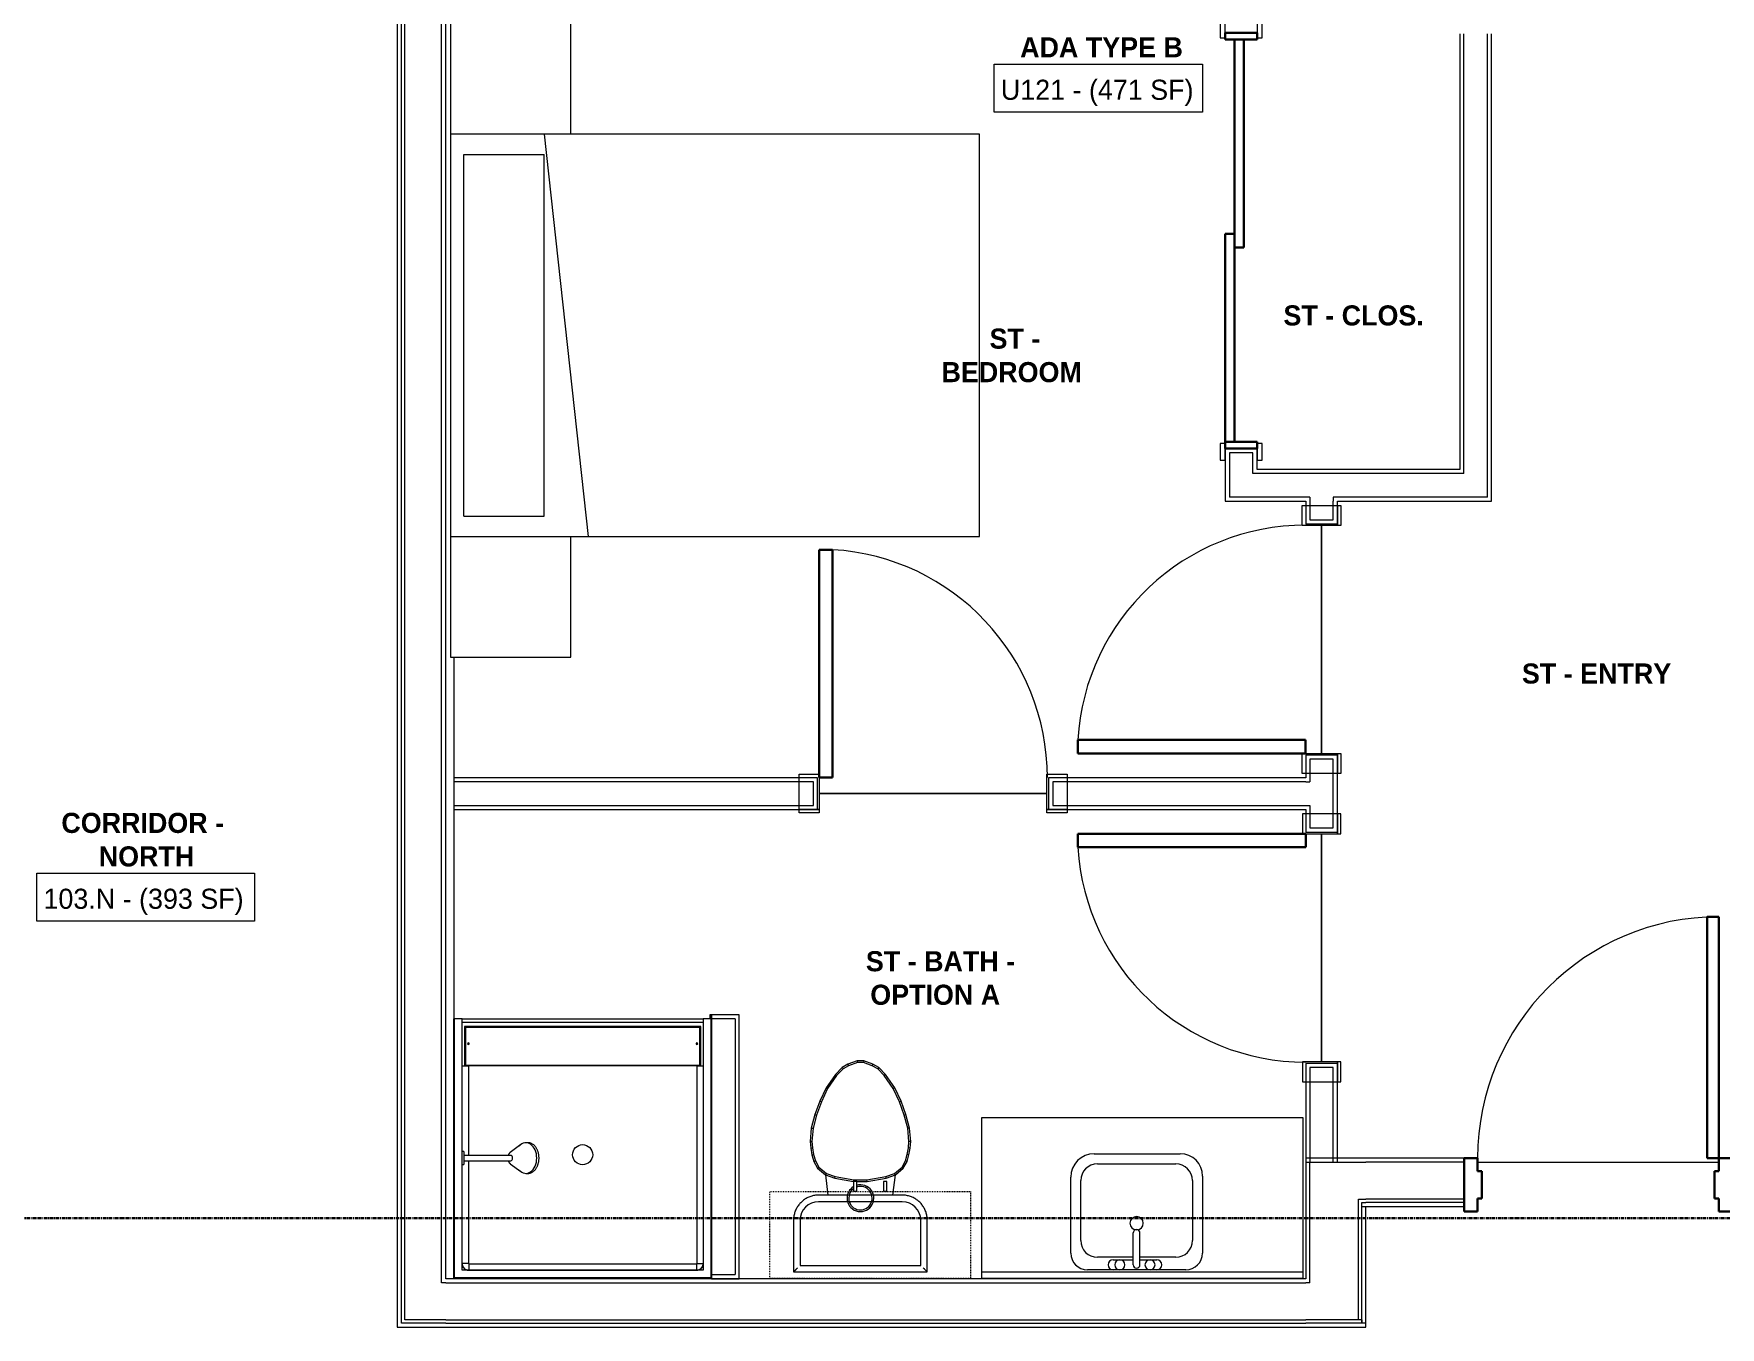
# Model space of a CAD drawing. Header units: inches. Extents: x -4093 to -1777, y 9773 to 12264.
# Drawn here: x -3464.6 to -3212.8, y 10450.9 to 10643.9 of the extents above; entities that cross this region are included whole.
import ezdxf

# ---------------------------------------------------------------- set-up
doc = ezdxf.new("R2010")
doc.units = ezdxf.units.IN
doc.header["$MEASUREMENT"] = 0
doc.linetypes.add('Dash', pattern=[0.25, 0.125, -0.125])
doc.linetypes.add('Grid Line 1_2_', pattern=[0.875, 0.5, -0.125, 0.125, -0.125])
for name, color, linetype, lineweight in [('0-1', 7, 'Continuous', 5), ('0-2', 7, 'Continuous', 9), ('A-AREA-IDEN', 2, 'Continuous', 9), ('A-DOOR-1', 7, 'Continuous', 9), ('A-DOOR-2', 10, 'Continuous', 30), ('A-DOOR-FRAM-1', 10, 'Continuous', 30), ('A-FLOR-1', 7, 'Continuous', 9), ('A-WALL-1', 7, 'Continuous', 9), ('A-WALL-2', 250, 'Continuous', 18), ('I-FURN-1', 7, 'Continuous', 9), ('I-WALL-1', 7, 'Continuous', 9), ('P-SANR-FIXT-1', 7, 'Continuous', 9), ('Q-CASE-1', 7, 'Continuous', 9), ('Q-CASE-2', 7, 'Dash', 9), ('S-GRID-1', 1, 'Grid Line 1_2_', 30)]:
    doc.layers.add(name, color=color, linetype=linetype, lineweight=lineweight)
doc.styles.add('Century Gothic', font='ufonts.com_century-gothic.ttf', dxfattribs={"height": 3})
doc.styles.add('Century Gothic_B', font='GOTHICB.TTF', dxfattribs={"height": 3})

# ---------------------------------------------------------------- blocks, each defined once
blk = doc.blocks.new('SLIDING - FLUSH - SLIDING - FLUSH - 5-0 x 6-8-3934327-BACKGROUND - 1ST FLOOR')
at = {"layer": 'A-DOOR-1'}
for p, q in [((-30.25, 3), (-32.75, 3)), ((-32.75, 3), (-32.75, 2.25)), ((-30.25, 2.25), (-30.25, 3)), ((30.25, 3), (30.25, 2.25)), ((32.75, 3), (30.25, 3)), ((32.75, 2.25), (32.75, 3)), ((-32.75, 2.25), (-30.25, 2.25)), ((30.25, 2.25), (32.75, 2.25)), ((-30.25, -2.5), (-32.75, -2.5)), ((-32.75, -2.5), (-32.75, -3.25)), ((-30.25, -3.25), (-30.25, -2.5)), ((32.75, -2.5), (30.25, -2.5)), ((30.25, -2.5), (30.25, -3.25)), ((32.75, -3.25), (32.75, -2.5)), ((-32.75, -3.25), (-30.25, -3.25)), ((30.25, -3.25), (32.75, -3.25))]:
    blk.add_line(p, q, dxfattribs=at)
at = {"layer": 'A-DOOR-2'}
for p, q in [((1, 2.25), (-30, 2.25)), ((-30, 2.25), (-30, 0.87)), ((-30, 0.87), (1, 0.87)), ((30, 0.87), (-1, 0.87)), ((-1, 0.87), (-1, -0.5)), ((1, 0.87), (1, 2.25)), ((30, -0.5), (30, 0.87)), ((-1, -0.5), (30, -0.5))]:
    blk.add_line(p, q, dxfattribs=at)
at = {"layer": 'A-DOOR-FRAM-1'}
for p, q in [((-30, 2.25), (-31, 2.25)), ((-31, 2.25), (-31, -2.5)), ((-30, -2.5), (-30, 2.25)), ((31, 2.25), (30, 2.25)), ((30, 2.25), (30, -2.5)), ((31, -2.5), (31, 2.25)), ((-31, -2.5), (-30, -2.5)), ((30, -2.5), (31, -2.5))]:
    blk.add_line(p, q, dxfattribs=at)
blk = doc.blocks.new('SWING - SINGLE - FLUSH - SWING - FLUSH - 2-10 x 6-8 - PRIVACY-V6-BACKGROUND - 1ST FLOOR')
at = {"layer": 'A-DOOR-1'}
for p, q in [((-20, 2.37), (-20, 2.87)), ((-20, 2.87), (-17, 2.87)), ((-17, 2.87), (-17, 2.37)), ((17, 2.37), (17, 2.87)), ((17, 2.87), (20, 2.87)), ((20, 2.87), (20, 2.37)), ((-20, 2.37), (-17, 2.37)), ((-20, -2.88), (-20, 2.37)), ((-17, 2.37), (-20, 2.37)), ((-17, 2.37), (-17, -2.88)), ((17, 2.37), (20, 2.37)), ((17, -2.88), (17, 2.37)), ((20, 2.37), (17, 2.37)), ((20, 2.37), (20, -2.88)), ((-17, -2.88), (-20, -2.88)), ((20, -2.88), (17, -2.88))]:
    blk.add_line(p, q, dxfattribs=at)
blk.add_arc((17, -2.38), 34.07, 180, 266.6343, dxfattribs=at)
at = {"layer": 'A-DOOR-2'}
for p, q in [((15, -2.38), (15, -36.38)), ((17, -2.38), (15, -2.38)), ((17, -2.38), (17, -36.38)), ((17, -36.38), (15, -36.38))]:
    blk.add_line(p, q, dxfattribs=at)
blk = doc.blocks.new('SWING - SINGLE - FLUSH - SWING - FLUSH - 2-10 x 6-8 - PRIVACY-4346070-BACKGROUND - 1ST FLOOR')
at = {"layer": 'A-DOOR-1'}
for p, q in [((-20, 2.37), (-20, 2.87)), ((-20, 2.87), (-17, 2.87)), ((-17, 2.87), (-17, 2.37)), ((17, 2.37), (17, 2.87)), ((17, 2.87), (20, 2.87)), ((20, 2.87), (20, 2.37)), ((-20, 2.37), (-17, 2.37)), ((-20, -2.88), (-20, 2.37)), ((-17, 2.37), (-20, 2.37)), ((-17, 2.37), (-17, -2.88)), ((17, 2.37), (20, 2.37)), ((17, -2.88), (17, 2.37)), ((20, 2.37), (17, 2.37)), ((20, 2.37), (20, -2.88)), ((-17, -2.88), (-20, -2.88)), ((20, -2.88), (17, -2.88))]:
    blk.add_line(p, q, dxfattribs=at)
blk.add_arc((17, -2.38), 34.07, 180, 266.6343, dxfattribs=at)
at = {"layer": 'A-DOOR-2'}
for p, q in [((15, -2.38), (15, -36.38)), ((17, -2.38), (15, -2.38)), ((17, -2.38), (17, -36.38)), ((17, -36.38), (15, -36.38))]:
    blk.add_line(p, q, dxfattribs=at)
blk = doc.blocks.new('Bed-Standard - Queen 60_ x 79_-V14-BACKGROUND - 1ST FLOOR')
at = {"layer": 'I-FURN-1'}
for p, q in [((40.69, 37.7), (-19.31, 37.7)), ((-19.31, 37.7), (-19.31, -41.3)), ((-16.31, 35.7), (-16.31, 23.7)), ((-16.31, 35.7), (37.69, 35.7)), ((37.69, 35.7), (37.69, 23.7)), ((40.69, -41.3), (40.69, 37.7)), ((40.69, 23.7), (-19.31, 17.13)), ((-16.31, 23.7), (37.69, 23.7)), ((-19.31, -41.3), (40.69, -41.3))]:
    blk.add_line(p, q, dxfattribs=at)
blk = doc.blocks.new('M_Sink Vanity-Square - 500 x 440mm-1372835-BACKGROUND - 1ST FLOOR')
at = {"layer": 'P-SANR-FIXT-1'}
for p, q in [((-5.72, 10.23), (7.14, 10.23)), ((-5.22, 8.73), (6.46, 8.73)), ((-9.22, -4.59), (-9.22, 6.73)), ((-7.72, -2.72), (-7.72, 6.23)), ((8.96, 6.23), (8.96, -2.72)), ((10.46, 6.91), (10.46, -4.59)), ((0.12, -6.33), (0.12, -1.59)), ((1.12, -6.33), (1.12, -1.59)), ((7.96, -7.09), (-6.72, -7.09)), ((0.12, -5.22), (-5.22, -5.22)), ((-2.88, -5.59), (0.12, -5.59)), ((3.62, -7.09), (-2.88, -7.09)), ((6.46, -5.22), (1.12, -5.22)), ((1.12, -5.59), (3.62, -5.59))]:
    blk.add_line(p, q, dxfattribs=at)
for centre, radius, start, end in [((-5.72, 6.73), 3.5, 90, 180), ((7.14, 6.91), 3.32, 360, 90), ((-5.22, 6.23), 2.5, 90, 180), ((6.46, 6.23), 2.5, 360, 90), ((0.62, -0.13), 1, 360, 180), ((0.62, -0.13), 1, 180, 0), ((0.62, -1.59), 0.5, 360, 180), ((-6.72, -4.59), 2.5, 180, 270), ((-5.22, -2.72), 2.5, 180, 270), ((6.46, -2.72), 2.5, 270, 360), ((7.96, -4.59), 2.5, 270, 0), ((-2.88, -6.34), 0.75, 90, 270), ((-1.88, -6.34), 0.75, 360, 180), ((-1.88, -6.34), 0.75, 180, 0), ((0.62, -6.33), 0.5, 180, 0), ((2.62, -6.34), 0.75, 0, 180), ((2.62, -6.34), 0.75, 180, 0), ((3.62, -6.34), 0.75, 270, 90)]:
    blk.add_arc(centre, radius, start, end, dxfattribs=at)
blk = doc.blocks.new('Toilet-Domestic-3D - Toilet-Domestic-3D-1352612-BACKGROUND - 1ST FLOOR')
at = {"layer": 'P-SANR-FIXT-1'}
for p, q in [((-9.98, 19.48), (-9.98, 11.75)), ((9.98, 19.48), (-9.98, 19.48)), ((-9.86, 19.36), (-9.98, 19.48)), ((9, 18.5), (-9, 18.5)), ((-9, 18.5), (-9, 11.75)), ((-9, 18.5), (-9, 11.75)), ((9, 18.5), (-9, 18.5)), ((9, 11.75), (9, 18.5)), ((9, 11.75), (9, 18.5)), ((9.98, 19.48), (9.86, 19.36)), ((9.98, 11.75), (9.98, 19.48)), ((-6.25, 9), (6.25, 9)), ((-6.25, 9), (6.25, 9)), ((-6.25, 8.02), (6.25, 8.02)), ((-4.86, 8.02), (-5.21, 5)), ((5.21, 5), (4.86, 8.02)), ((-3.84, 5.5), (-5.21, 5)), ((-3.77, 5.26), (-5.08, 4.78)), ((-1, 6), (-3.84, 5.5)), ((-3.84, 5.5), (-3.77, 5.26)), ((-0.98, 5.75), (-3.77, 5.26)), ((-1, 6), (-0.98, 5.75)), ((0.56, 6), (-1, 6)), ((0.98, 5.75), (-0.98, 5.75)), ((1, 5.98), (0.98, 5.75)), ((3.77, 5.26), (0.98, 5.75)), ((3.84, 5.5), (1.05, 5.99)), ((3.84, 5.5), (3.77, 5.26)), ((5.08, 4.78), (3.77, 5.26)), ((5.21, 5), (3.84, 5.5)), ((-6.97, 3), (-7.24, 2)), ((-6.73, 2.9), (-6.99, 1.95)), ((-6.4, 4), (-6.97, 3)), ((-6.97, 3), (-6.73, 2.9)), ((-6.21, 3.84), (-6.73, 2.9)), ((-5.21, 5), (-6.4, 4)), ((-6.21, 3.84), (-6.4, 4)), ((-5.08, 4.78), (-6.21, 3.84)), ((-5.21, 5), (-5.08, 4.78)), ((5.21, 5), (5.08, 4.78)), ((6.21, 3.84), (5.08, 4.78)), ((6.4, 4), (5.21, 5)), ((6.4, 4), (6.21, 3.84)), ((6.73, 2.9), (6.21, 3.84)), ((6.97, 3), (6.4, 4)), ((6.97, 3), (6.73, 2.9)), ((6.99, 1.95), (6.73, 2.9)), ((7.24, 2), (6.97, 3)), ((-7.41, 1), (-7.5, 0)), ((-7.24, 2), (-7.41, 1)), ((-7.41, 1), (-7.16, 0.96)), ((-7.16, 0.96), (-7.25, 0)), ((-7.24, 2), (-6.99, 1.95)), ((-6.99, 1.95), (-7.16, 0.96)), ((7.24, 2), (6.99, 1.95)), ((7.16, 0.96), (6.99, 1.95)), ((7.41, 1), (7.16, 0.96)), ((7.25, 0), (7.16, 0.96)), ((7.41, 1), (7.24, 2)), ((7.5, 0), (7.25, 0)), ((7.5, 0), (7.41, 1)), ((-7.5, 0), (-7.25, 0)), ((-7.5, 0), (-7.33, -1.99)), ((-7.33, -1.99), (-7.08, -1.95)), ((-7.33, -1.99), (-6.79, -4)), ((-7.25, 0), (-7.08, -1.95)), ((-7.08, -1.95), (-6.55, -3.92)), ((6.55, -3.92), (7.08, -1.95)), ((6.79, -4), (7.33, -1.99)), ((7.08, -1.95), (7.25, 0)), ((7.33, -1.99), (7.08, -1.95)), ((7.33, -1.99), (7.5, 0)), ((-6.79, -4), (-6.55, -3.92)), ((-6.79, -4), (-6.06, -6)), ((-6.55, -3.92), (-5.83, -5.9)), ((5.83, -5.9), (6.55, -3.92)), ((6.06, -6), (6.79, -4)), ((6.79, -4), (6.55, -3.92)), ((-6.06, -6), (-5.83, -5.9)), ((-6.06, -6), (-5.13, -8)), ((-5.83, -5.9), (-4.91, -7.88)), ((4.91, -7.88), (5.83, -5.9)), ((5.13, -8), (6.06, -6)), ((6.06, -6), (5.83, -5.9)), ((-5.13, -8), (-4.91, -7.88)), ((-5.13, -8), (-3.74, -10)), ((-4.91, -7.88), (-3.55, -9.84)), ((-3.74, -10), (-3.55, -9.84)), ((-3.74, -10), (-2.74, -11)), ((-3.55, -9.84), (-2.59, -10.8)), ((2.59, -10.8), (3.55, -9.84)), ((2.74, -11), (3.74, -10)), ((3.55, -9.84), (4.91, -7.88)), ((3.74, -10), (3.55, -9.84)), ((3.74, -10), (5.13, -8)), ((5.13, -8), (4.91, -7.88)), ((-2.74, -11), (-2.59, -10.8)), ((-2.74, -11), (-1.87, -11.5)), ((-2.59, -10.8), (-1.77, -11.27)), ((-1.87, -11.5), (-1.77, -11.27)), ((-1.87, -11.5), (-0.5, -12)), ((-1.77, -11.27), (-0.46, -11.75)), ((-0.5, -12), (-0.46, -11.75)), ((-0.5, -12), (0.5, -12)), ((-0.46, -11.75), (0.46, -11.75)), ((0.46, -11.75), (1.77, -11.27)), ((0.5, -12), (0.46, -11.75)), ((0.5, -12), (1.87, -11.5)), ((1.77, -11.27), (2.59, -10.8)), ((1.87, -11.5), (1.77, -11.27)), ((1.87, -11.5), (2.74, -11)), ((2.74, -11), (2.59, -10.8))]:
    blk.add_line(p, q, dxfattribs=at)
at = {"layer": 'P-SANR-FIXT-1', "flags": 128}
for points in [[(-9.98, 11.75), (-9.97, 11.6), (-9.97, 11.45), (-9.95, 11.3), (-9.93, 11.16), (-9.9, 11.01), (-9.87, 10.86), (-9.83, 10.72), (-9.79, 10.58), (-9.74, 10.44), (-9.68, 10.3), (-9.62, 10.16), (-9.56, 10.03), (-9.48, 9.9), (-9.41, 9.77), (-9.33, 9.65), (-9.24, 9.52), (-9.15, 9.41), (-9.05, 9.29), (-8.95, 9.18), (-8.85, 9.08), (-8.74, 8.97), (-8.62, 8.88), (-8.51, 8.78), (-8.39, 8.7), (-8.26, 8.61), (-8.14, 8.54), (-8.01, 8.46), (-7.87, 8.4), (-7.74, 8.33), (-7.6, 8.28), (-7.46, 8.22), (-7.32, 8.18), (-7.17, 8.14), (-7.03, 8.11), (-6.88, 8.08), (-6.74, 8.05), (-6.59, 8.04), (-6.44, 8.03), (-6.29, 8.02), (-6.25, 8.02)], [(6.25, 8.02), (6.4, 8.03), (6.55, 8.03), (6.7, 8.05), (6.84, 8.07), (6.99, 8.1), (7.14, 8.13), (7.28, 8.17), (7.42, 8.21), (7.56, 8.26), (7.7, 8.32), (7.84, 8.38), (7.97, 8.44), (8.1, 8.52), (8.23, 8.59), (8.35, 8.67), (8.48, 8.76), (8.59, 8.85), (8.71, 8.95), (8.82, 9.05), (8.92, 9.15), (9.03, 9.26), (9.12, 9.38), (9.22, 9.49), (9.3, 9.61), (9.39, 9.74), (9.46, 9.86), (9.54, 9.99), (9.6, 10.13), (9.67, 10.26), (9.72, 10.4), (9.78, 10.54), (9.82, 10.68), (9.86, 10.83), (9.89, 10.97), (9.92, 11.12), (9.95, 11.26), (9.96, 11.41), (9.97, 11.56), (9.98, 11.71), (9.98, 11.75)]]:
    blk.add_lwpolyline(points, dxfattribs=at)
at = {"layer": 'P-SANR-FIXT-1'}
for centre, radius, start, end in [((-6.25, 11.75), 2.75, 180, 270), ((-6.25, 11.75), 2.75, 180, 270), ((0, 8.48), 2, 360, 286.863), ((0, 8.48), 1.75, 360, 289.017), ((6.25, 11.75), 2.75, 270, 360), ((6.25, 11.75), 2.75, 270, 360), ((0, 8.48), 2, 302.0714, 360), ((0, 8.48), 1.75, 308.7554, 360)]:
    blk.add_arc(centre, radius, start, end, dxfattribs=at)
for points in [[(-9.98, 19.48), (-9.98, 19.48), (-9.98, 19.48), (-9.98, 19.48)], [(9.98, 19.48), (9.98, 19.48), (9.98, 19.48), (9.98, 19.48)]]:
    blk.add_open_spline(points, degree=3, dxfattribs=at)
for points, knots in [([(-9.37, 18.87), (-9.41, 18.91), (-9.47, 18.97), (-9.55, 19.05), (-9.6, 19.1), (-9.66, 19.16), (-9.71, 19.21), (-9.75, 19.25), (-9.78, 19.28), (-9.8, 19.3), (-9.82, 19.32), (-9.85, 19.35), (-9.86, 19.36), (-9.86, 19.36)], [0, 0, 0, 0, 0.166667, 0.25, 0.333333, 0.416667, 0.5, 0.583333, 0.666667, 0.708333, 0.75, 0.833333, 1, 1, 1, 1]), ([(9.86, 19.36), (9.86, 19.36), (9.85, 19.35), (9.82, 19.32), (9.8, 19.3), (9.78, 19.28), (9.75, 19.25), (9.71, 19.21), (9.66, 19.16), (9.6, 19.1), (9.55, 19.05), (9.47, 18.97), (9.41, 18.91), (9.37, 18.87)], [-1, -1, -1, -1, -0.833333, -0.75, -0.708333, -0.666667, -0.583333, -0.5, -0.416667, -0.333333, -0.25, -0.166667, 0, 0, 0, 0])]:
    blk.add_open_spline(points, degree=3, knots=knots, dxfattribs=at)
blk = doc.blocks.new('Bath Vanity - Bath Vanity 48_-3150017-BACKGROUND - 1ST FLOOR')
at = {"layer": 'Q-CASE-1'}
for p, q in [((24.74, 24), (-23.26, 24)), ((-23.26, 24), (-23.26, 1)), ((24.74, 1), (24.74, 24))]:
    blk.add_line(p, q, dxfattribs=at)
blk = doc.blocks.new('BATHROOM MIRROR - BATHROOM MIRROR 48_-3123886-BACKGROUND - 1ST FLOOR')
at = {"layer": 'Q-CASE-1'}
for p, q in [((-23.26, -23), (24.74, -23)), ((-23.26, -23), (-23.26, -24)), ((24.74, -24), (-23.26, -24)), ((24.74, -24), (24.74, -23))]:
    blk.add_line(p, q, dxfattribs=at)
blk = doc.blocks.new('300 Series Wall Hung Cabinet_326 - 30_-2909953-BACKGROUND - 1ST FLOOR')
at = {"layer": 'Q-CASE-1'}
for p, q in [((-2.01, 14.69), (-2.5, 14.69)), ((-2.5, 14.69), (-2.5, 13.19)), ((-2.01, 13.19), (-2.5, 13.19)), ((-2.01, 13.19), (-2.01, 14.69)), ((2.49, 14.69), (2, 14.69)), ((2, 14.69), (2, 13.19)), ((2.49, 13.19), (2, 13.19)), ((2.49, 13.19), (2.49, 14.69))]:
    blk.add_line(p, q, dxfattribs=at)
at = {"layer": 'Q-CASE-2'}
for p, q in [((-15, 0.19), (-15, 13.19)), ((-15, 13.19), (15, 13.19)), ((15, 13.19), (15, 0.19)), ((15, 0.19), (-15, 0.19))]:
    blk.add_line(p, q, dxfattribs=at)
blk = doc.blocks.new('SWING - SINGLE - FLUSH - SWING - FLUSH - 2-10 x 6-8 - PRIVACY-4346067-BACKGROUND - 1ST FLOOR')
at = {"layer": 'A-DOOR-1'}
for p, q in [((-17, 2.87), (-20, 2.87)), ((-20, 2.87), (-20, -2.38)), ((-17, -2.38), (-17, 2.87)), ((20, 2.87), (17, 2.87)), ((17, 2.87), (17, -2.38)), ((20, -2.38), (20, 2.87)), ((-20, -2.38), (-17, -2.38)), ((-17, -2.38), (-20, -2.38)), ((-20, -2.38), (-20, -2.88)), ((-17, -2.88), (-17, -2.38)), ((17, -2.38), (20, -2.38)), ((20, -2.38), (17, -2.38)), ((17, -2.38), (17, -2.88)), ((20, -2.88), (20, -2.38)), ((-20, -2.88), (-17, -2.88)), ((17, -2.88), (20, -2.88))]:
    blk.add_line(p, q, dxfattribs=at)
blk.add_arc((17, 2.37), 34.07, 93.3657, 180, dxfattribs=at)
at = {"layer": 'A-DOOR-2'}
for p, q in [((15, 2.37), (15, 36.38)), ((17, 36.38), (15, 36.38)), ((17, 2.37), (17, 36.38)), ((17, 2.37), (15, 2.37))]:
    blk.add_line(p, q, dxfattribs=at)
blk = doc.blocks.new('Table-Night Stand - 18_ x 18_ x 24_-V30-BACKGROUND - 1ST FLOOR')
at = {"layer": 'I-FURN-1'}
for p, q in [((18.15, 18), (0.15, 18)), ((18.15, 0), (18.15, 18)), ((0.15, 0), (18.15, 0))]:
    blk.add_line(p, q, dxfattribs=at)
blk = doc.blocks.new('Table-Night Stand - 18_ x 18_ x 24_-V31-BACKGROUND - 1ST FLOOR')
at = {"layer": 'I-FURN-1'}
for p, q in [((18.15, 18), (0.15, 18)), ((0.15, 18), (0.15, 0)), ((0.15, 0), (18.15, 0))]:
    blk.add_line(p, q, dxfattribs=at)
blk = doc.blocks.new('The Shower - The Shower-4050272-BACKGROUND - 1ST FLOOR')
at = {"layer": 'P-SANR-FIXT-1'}
for p, q in [((0, -0.5), (38.5, -0.5)), ((0, -39.25), (0, -0.5)), ((0.12, -39.25), (0.12, -0.63)), ((0.12, -0.63), (38.38, -0.63)), ((1.25, -39.25), (1.25, -1.75)), ((1.25, -1.75), (37.25, -1.75)), ((1.3, -2.43), (1.28, -2.51)), ((1.38, -2.26), (1.37, -2.28)), ((1.42, -2.2), (1.4, -2.23)), ((1.58, -2.01), (1.51, -2.08)), ((1.73, -1.9), (1.7, -1.92)), ((2.01, -1.78), (1.93, -1.8)), ((2.25, -1.77), (2.25, -1.75)), ((36.25, -1.77), (2.25, -1.77)), ((36.25, -1.77), (36.25, -1.75)), ((36.57, -1.8), (36.49, -1.78)), ((36.8, -1.92), (36.77, -1.9)), ((36.99, -2.08), (36.92, -2.01)), ((37.1, -2.23), (37.08, -2.2)), ((37.13, -2.28), (37.12, -2.26)), ((37.22, -2.51), (37.2, -2.43)), ((37.25, -1.75), (37.25, -17.52)), ((38.38, -0.63), (38.38, -39.25)), ((38.5, -0.5), (38.5, -39.25)), ((2.2, -32.27), (2.2, -2.75)), ((36.25, -2.7), (2.25, -2.7)), ((36.3, -18.11), (36.3, -2.75)), ((36.3, -32.27), (36.3, -18.89)), ((37.25, -19.48), (37.25, -39.25)), ((1.62, -32.27), (1.62, -38.13)), ((36.75, -32.38), (1.75, -32.38)), ((1.75, -32.38), (1.75, -38)), ((2.2, -32.27), (36.3, -32.27)), ((36.75, -38), (36.75, -32.38)), ((36.88, -38.13), (36.88, -32.27)), ((0.12, -39.25), (0, -39.25)), ((0.12, -39.25), (1.25, -39.25)), ((1.25, -38.75), (37.25, -38.75)), ((1.25, -39.25), (1.25, -38.75)), ((37.25, -39.25), (1.25, -39.25)), ((1.62, -38.13), (36.88, -38.13)), ((1.75, -38), (36.75, -38)), ((37.25, -38.75), (37.25, -39.25)), ((37.25, -39.25), (38.38, -39.25)), ((38.5, -39.25), (38.38, -39.25))]:
    blk.add_line(p, q, dxfattribs=at)
blk.add_circle((19.25, -19), 1.5, dxfattribs=at)
for centre, radius, start, end in [((2.25, -2.75), 1, 90, 180), ((36.25, -2.75), 1, 0, 90), ((2.2, -35.56), 0.125, 0, 180), ((2.2, -35.56), 0.125, 180, 0), ((36.3, -35.56), 0.125, 0, 180), ((36.3, -35.56), 0.125, 180, 0)]:
    blk.add_arc(centre, radius, start, end, dxfattribs=at)
for centre, start_param, end_param in [((2.2, -32.28), 1.570796, 3.141593), ((36.3, -32.28), 0, 1.570796)]:
    blk.add_ellipse(centre, major_axis=(0.95, 0), ratio=0.019505, start_param=start_param, end_param=end_param, dxfattribs=at)
for points, knots in [([(2.25, -1.77), (2.18, -1.77), (2.05, -1.78), (1.8, -1.86), (1.52, -2.04), (1.34, -2.32), (1.26, -2.57), (1.25, -2.7), (1.25, -2.77)], [0, 0, 0, 0, 0.125, 0.25, 0.5, 0.75, 0.875, 1, 1, 1, 1]), ([(1.38, -2.25), (1.41, -2.21), (1.47, -2.12), (1.54, -2.04), (1.59, -2)], [-0.6665731, -0.6665731, -0.6665731, -0.6665731, -0.5714286, -0.4611793, -0.4611793, -0.4611793, -0.4611793]), ([(1.75, -1.88), (1.77, -1.87), (1.86, -1.82), (2.03, -1.77), (2.17, -1.75), (2.25, -1.75)], [-0.3333068, -0.3333068, -0.3333068, -0.3333068, -0.2857143, -0.1428571, 0, 0, 0, 0]), ([(36.25, -1.75), (36.31, -1.75), (36.42, -1.76), (36.59, -1.8), (36.7, -1.85), (36.75, -1.88)], [-1, -1, -1, -1, -0.8928571, -0.7857143, -0.6666667, -0.6666667, -0.6666667, -0.6666667]), ([(37.25, -2.77), (37.25, -2.7), (37.24, -2.57), (37.16, -2.32), (36.98, -2.04), (36.7, -1.86), (36.45, -1.78), (36.32, -1.77), (36.25, -1.77)], [0, 0, 0, 0, 0.125, 0.25, 0.5, 0.75, 0.875, 1, 1, 1, 1]), ([(36.75, -1.88), (36.79, -1.91), (36.89, -1.97), (36.97, -2.05), (37.01, -2.1)], [-0.6665731, -0.6665731, -0.6665731, -0.6665731, -0.5714286, -0.4475924, -0.4475924, -0.4475924, -0.4475924]), ([(37.12, -2.25), (37.13, -2.27), (37.16, -2.33), (37.18, -2.38), (37.19, -2.42)], [-0.3333068, -0.3333068, -0.3333068, -0.3333068, -0.2857143, -0.2174647, -0.2174647, -0.2174647, -0.2174647]), ([(2.25, -2.7), (2.24, -2.7), (2.24, -2.7), (2.23, -2.7), (2.22, -2.71), (2.22, -2.71), (2.21, -2.72), (2.21, -2.73), (2.2, -2.74), (2.2, -2.74), (2.2, -2.75), (2.2, -2.75)], [-1, -1, -1, -1, -0.833333, -0.75, -0.666667, -0.583333, -0.416667, -0.333333, -0.208333, -0.083333, 0, 0, 0, 0]), ([(36.3, -2.75), (36.3, -2.74), (36.3, -2.74), (36.3, -2.73), (36.29, -2.72), (36.29, -2.72), (36.28, -2.71), (36.27, -2.71), (36.26, -2.7), (36.26, -2.7), (36.25, -2.7), (36.25, -2.7)], [-1, -1, -1, -1, -0.833333, -0.75, -0.666667, -0.583333, -0.416667, -0.333333, -0.208333, -0.083333, 0, 0, 0, 0])]:
    blk.add_open_spline(points, degree=3, knots=knots, dxfattribs=at)
for points in [[(1.35, -2.32), (1.36, -2.3), (1.37, -2.27), (1.38, -2.25)], [(1.63, -1.97), (1.67, -1.94), (1.71, -1.91), (1.75, -1.88)], [(2.25, -2.7), (2.25, -2.62), (2.25, -2.45), (2.25, -2.22), (2.25, -2.03), (2.25, -1.88), (2.25, -1.82), (2.25, -1.8)], [(36.25, -2.7), (36.25, -2.62), (36.25, -2.45), (36.25, -2.22), (36.25, -2.03), (36.25, -1.88), (36.25, -1.82), (36.25, -1.8)], [(37.04, -2.14), (37.07, -2.18), (37.09, -2.21), (37.12, -2.25)], [(1.25, -2.75), (1.25, -2.74), (1.25, -2.72), (1.25, -2.71)], [(2.2, -2.75), (2.12, -2.75), (1.95, -2.75), (1.72, -2.75), (1.52, -2.76), (1.37, -2.76), (1.27, -2.76), (1.25, -2.77), (1.25, -2.77)], [(36.3, -2.75), (36.38, -2.75), (36.55, -2.75), (36.78, -2.75), (36.98, -2.76), (37.13, -2.76), (37.23, -2.76), (37.25, -2.77), (37.25, -2.77)], [(37.25, -2.67), (37.25, -2.7), (37.25, -2.72), (37.25, -2.75)]]:
    blk.add_open_spline(points, degree=3, dxfattribs=at)
blk = doc.blocks.new('Shower Head - Shower Head-3260035-BACKGROUND - 1ST FLOOR')
at = {"layer": 'P-SANR-FIXT-1'}
for p, q in [((-2.28, 9.81), (-2.28, 9.54)), ((-2.02, 8.78), (-0.84, 7.19)), ((0.84, 7.19), (2.02, 8.78)), ((2.28, 9.54), (2.28, 9.81)), ((-0.39, 7.27), (-0.39, 6.01)), ((0.39, 6.01), (0.39, 7.27)), ((-0.98, 0.26), (-0.98, 0)), ((-0.98, 0.26), (0.98, 0.26)), ((-0.39, 1), (-0.39, 0.26)), ((0.39, 0.26), (0.39, 1)), ((0.98, 0), (0.98, 0.26)), ((0.98, 0), (-0.98, 0))]:
    blk.add_line(p, q, dxfattribs=at)
at = {"layer": 'P-SANR-FIXT-1', "flags": 128}
for points in [[(0, 11.49), (-0.09, 11.49), (-0.18, 11.48), (-0.27, 11.48), (-0.35, 11.47), (-0.44, 11.46), (-0.53, 11.44), (-0.62, 11.43), (-0.7, 11.41), (-0.79, 11.39), (-0.87, 11.36), (-0.95, 11.34), (-1.03, 11.31), (-1.11, 11.28), (-1.19, 11.25), (-1.26, 11.21), (-1.34, 11.17), (-1.41, 11.13), (-1.48, 11.09), (-1.55, 11.05), (-1.61, 11), (-1.68, 10.95), (-1.74, 10.9), (-1.8, 10.85), (-1.85, 10.8), (-1.9, 10.74), (-1.95, 10.69), (-2, 10.63), (-2.04, 10.57), (-2.08, 10.51), (-2.12, 10.44), (-2.15, 10.38), (-2.18, 10.31), (-2.21, 10.25), (-2.23, 10.18), (-2.25, 10.11), (-2.26, 10.04), (-2.27, 9.97), (-2.28, 9.9), (-2.28, 9.83), (-2.28, 9.81)], [(2.28, 9.81), (2.28, 9.88), (2.28, 9.95), (2.27, 10.02), (2.25, 10.09), (2.24, 10.16), (2.21, 10.23), (2.19, 10.3), (2.16, 10.36), (2.13, 10.43), (2.09, 10.49), (2.05, 10.55), (2.01, 10.61), (1.97, 10.67), (1.92, 10.73), (1.86, 10.79), (1.81, 10.84), (1.75, 10.89), (1.69, 10.94), (1.63, 10.99), (1.57, 11.04), (1.5, 11.08), (1.43, 11.12), (1.36, 11.16), (1.28, 11.2), (1.21, 11.24), (1.13, 11.27), (1.05, 11.3), (0.97, 11.33), (0.89, 11.36), (0.81, 11.38), (0.72, 11.4), (0.64, 11.42), (0.55, 11.44), (0.47, 11.45), (0.38, 11.46), (0.29, 11.47), (0.2, 11.48), (0.11, 11.49), (0.02, 11.49), (0, 11.49)], [(-0.84, 7.19), (-0.81, 7.16), (-0.79, 7.13), (-0.76, 7.1), (-0.73, 7.08), (-0.7, 7.05), (-0.68, 7.03), (-0.65, 7.01), (-0.62, 6.98), (-0.59, 6.97), (-0.56, 6.95), (-0.53, 6.93), (-0.49, 6.91), (-0.46, 6.9), (-0.43, 6.89), (-0.4, 6.87)], [(-0.39, 6.01), (-0.39, 5.81), (-0.39, 5.6), (-0.39, 5.38), (-0.39, 5.15), (-0.39, 4.92), (-0.39, 4.68), (-0.39, 4.43), (-0.39, 4.18), (-0.39, 3.93), (-0.39, 3.67), (-0.39, 3.4), (-0.39, 3.13), (-0.39, 2.86), (-0.39, 2.59), (-0.39, 2.31), (-0.39, 2.03), (-0.39, 1.75), (-0.39, 1.46), (-0.39, 1.18), (-0.39, 1)], [(0.39, 6.87), (0.43, 6.88), (0.46, 6.9), (0.49, 6.91), (0.52, 6.93), (0.55, 6.94), (0.58, 6.96), (0.61, 6.98), (0.64, 7), (0.67, 7.03), (0.7, 7.05), (0.73, 7.07), (0.76, 7.1), (0.78, 7.13), (0.81, 7.16), (0.83, 7.19), (0.84, 7.19)], [(0.39, 1), (0.39, 1.29), (0.39, 1.57), (0.39, 1.85), (0.39, 2.13), (0.39, 2.41), (0.39, 2.69), (0.39, 2.96), (0.39, 3.23), (0.39, 3.5), (0.39, 3.76), (0.39, 4.02), (0.39, 4.27), (0.39, 4.52), (0.39, 4.77), (0.39, 5), (0.39, 5.23), (0.39, 5.46), (0.39, 5.67), (0.39, 5.88), (0.39, 6.01)]]:
    blk.add_lwpolyline(points, dxfattribs=at)
at = {"layer": 'P-SANR-FIXT-1'}
for centre, major_axis, start_param, end_param in [((0, 9.54), (-2.28, 0), 4.712389, 6.956384), ((0, 9.54), (2.28, 0), 5.609987, 7.853982), ((0, 7.27), (-0.394, 0), 4.712389, 6.283185), ((0, 7.27), (0.394, 0), 0, 1.570796)]:
    blk.add_ellipse(centre, major_axis=major_axis, ratio=0.707107, start_param=start_param, end_param=end_param, dxfattribs=at)
blk = doc.blocks.new('CTR - 1st Phase - Unit Layouts_rvt-1-BACKGROUND - 1ST FLOOR')
at = {"layer": 'A-FLOR-1'}
for p, q in [((-3272.3, 10570.54), (-3272.3, 10536.54)), ((-3272.3, 10536.54), (-3272.3, 10570.54)), ((-3401.86, 10550.91), (-3401.86, 10532.91)), ((-3347.3, 10530.54), (-3313.3, 10530.54)), ((-3313.3, 10530.54), (-3347.3, 10530.54)), ((-3401.86, 10528.16), (-3401.86, 10496.91)), ((-3272.3, 10524.54), (-3272.3, 10490.54)), ((-3272.3, 10490.54), (-3272.3, 10524.54)), ((-3249.01, 10475.54), (-3213.01, 10475.54)), ((-3359.24, 10458.17), (-3323.05, 10458.17)), ((-3275.05, 10458.17), (-3274.67, 10458.17))]:
    blk.add_line(p, q, dxfattribs=at)
at = {"layer": 'A-WALL-1'}
for p, q in [((-3251.67, 10643.92), (-3251.67, 10578.91)), ((-3246.92, 10574.16), (-3246.92, 10643.92)), ((-3281.92, 10582.04), (-3286.67, 10582.04)), ((-3286.67, 10582.04), (-3286.67, 10574.16)), ((-3281.92, 10578.91), (-3281.92, 10582.04)), ((-3251.67, 10578.91), (-3281.92, 10578.91)), ((-3286.67, 10574.16), (-3286.05, 10574.16)), ((-3286.05, 10574.16), (-3281.92, 10574.16)), ((-3281.92, 10574.16), (-3274.67, 10574.16)), ((-3274.67, 10574.16), (-3274.67, 10570.79)), ((-3269.92, 10570.79), (-3269.92, 10574.16)), ((-3269.92, 10574.16), (-3251.67, 10574.16)), ((-3251.67, 10574.16), (-3247.55, 10574.16)), ((-3247.55, 10574.16), (-3246.92, 10574.16)), ((-3274.67, 10570.79), (-3269.92, 10570.79)), ((-3269.92, 10536.29), (-3274.67, 10536.29)), ((-3274.67, 10536.29), (-3274.67, 10532.91)), ((-3269.92, 10524.79), (-3269.92, 10536.29)), ((-3347.55, 10532.91), (-3401.86, 10532.91)), ((-3401.86, 10532.91), (-3401.86, 10528.16)), ((-3347.55, 10528.16), (-3347.55, 10532.91)), ((-3274.67, 10532.91), (-3313.05, 10532.91)), ((-3313.05, 10532.91), (-3313.05, 10528.16)), ((-3401.86, 10528.16), (-3347.55, 10528.16)), ((-3313.05, 10528.16), (-3274.67, 10528.16)), ((-3274.67, 10528.16), (-3274.67, 10524.79)), ((-3274.67, 10524.79), (-3269.92, 10524.79)), ((-3363.36, 10497.54), (-3363.61, 10497.54)), ((-3363.61, 10497.54), (-3363.61, 10496.91)), ((-3359.86, 10497.54), (-3363.36, 10497.54)), ((-3359.24, 10497.54), (-3359.86, 10497.54)), ((-3359.24, 10458.16), (-3359.24, 10497.54)), ((-3269.92, 10490.29), (-3274.67, 10490.29)), ((-3274.67, 10490.29), (-3274.67, 10475.54)), ((-3269.92, 10475.54), (-3269.92, 10490.29)), ((-3274.67, 10475.54), (-3269.92, 10475.54)), ((-3363.36, 10458.16), (-3359.86, 10458.16)), ((-3359.86, 10458.16), (-3359.24, 10458.16))]:
    blk.add_line(p, q, dxfattribs=at)
at = {"layer": 'A-WALL-2'}
for p, q in [((-3251.05, 10578.29), (-3251.05, 10643.92)), ((-3247.55, 10574.79), (-3247.55, 10643.92)), ((-3284.3, 10581.41), (-3286.05, 10581.41)), ((-3286.05, 10581.41), (-3286.05, 10574.79)), ((-3282.55, 10581.41), (-3284.3, 10581.41)), ((-3282.55, 10578.29), (-3282.55, 10581.41)), ((-3281.92, 10578.29), (-3282.55, 10578.29)), ((-3251.67, 10578.29), (-3281.92, 10578.29)), ((-3251.05, 10578.29), (-3251.67, 10578.29)), ((-3282.55, 10574.79), (-3286.05, 10574.79)), ((-3281.92, 10574.79), (-3282.55, 10574.79)), ((-3274.05, 10574.79), (-3281.92, 10574.79)), ((-3274.05, 10574.79), (-3274.05, 10574.16)), ((-3270.55, 10574.79), (-3270.55, 10574.16)), ((-3251.67, 10574.79), (-3270.55, 10574.79)), ((-3251.05, 10574.79), (-3251.67, 10574.79)), ((-3247.55, 10574.79), (-3251.05, 10574.79)), ((-3274.05, 10574.16), (-3274.05, 10571.41)), ((-3270.55, 10571.41), (-3270.55, 10574.16)), ((-3274.05, 10571.41), (-3272.3, 10571.41)), ((-3272.3, 10571.41), (-3270.55, 10571.41)), ((-3272.3, 10535.66), (-3274.05, 10535.66)), ((-3274.05, 10535.66), (-3274.05, 10532.29)), ((-3270.55, 10535.66), (-3272.3, 10535.66)), ((-3270.55, 10525.41), (-3270.55, 10535.66)), ((-3348.17, 10532.29), (-3401.86, 10532.29)), ((-3348.17, 10530.54), (-3348.17, 10532.29)), ((-3312.42, 10532.29), (-3312.42, 10530.54)), ((-3274.67, 10532.29), (-3312.42, 10532.29)), ((-3274.67, 10532.29), (-3274.05, 10532.29)), ((-3348.17, 10528.79), (-3348.17, 10530.54)), ((-3312.42, 10530.54), (-3312.42, 10528.79)), ((-3401.86, 10528.79), (-3348.17, 10528.79)), ((-3312.42, 10528.79), (-3274.67, 10528.79)), ((-3274.67, 10528.79), (-3274.05, 10528.79)), ((-3274.05, 10528.79), (-3274.05, 10525.41)), ((-3274.05, 10525.41), (-3272.3, 10525.41)), ((-3272.3, 10525.41), (-3270.55, 10525.41)), ((-3363.36, 10496.91), (-3363.36, 10497.54)), ((-3363.36, 10497.54), (-3363.36, 10496.91)), ((-3359.86, 10496.91), (-3363.36, 10496.91)), ((-3359.86, 10496.91), (-3359.86, 10458.79)), ((-3272.3, 10489.66), (-3274.05, 10489.66)), ((-3274.05, 10489.66), (-3274.05, 10475.54)), ((-3270.55, 10489.66), (-3272.3, 10489.66)), ((-3270.55, 10475.54), (-3270.55, 10489.66)), ((-3363.36, 10458.79), (-3359.86, 10458.79))]:
    blk.add_line(p, q, dxfattribs=at)
at = {"layer": '0-2'}
for name, p, rotation in [('Table-Night Stand - 18_ x 18_ x 24_-V30-BACKGROUND - 1ST FLOOR', (-3384.36, 10628.77), 90.00000000002468), ('SLIDING - FLUSH - SLIDING - FLUSH - 5-0 x 6-8-3934327-BACKGROUND - 1ST FLOOR', (-3284.42, 10613.04), 90.00000000004167), ('Bed-Standard - Queen 60_ x 79_-V14-BACKGROUND - 1ST FLOOR', (-3364.66, 10588.23), 90.00000000002468), ('SWING - SINGLE - FLUSH - SWING - FLUSH - 2-10 x 6-8 - PRIVACY-V6-BACKGROUND - 1ST FLOOR', (-3272.3, 10553.54), 270.0000000000289), ('Table-Night Stand - 18_ x 18_ x 24_-V31-BACKGROUND - 1ST FLOOR', (-3384.36, 10550.77), 90.00000000002468), ('SWING - SINGLE - FLUSH - SWING - FLUSH - 2-10 x 6-8 - PRIVACY-4346070-BACKGROUND - 1ST FLOOR', (-3330.3, 10530.54), 180), ('SWING - SINGLE - FLUSH - SWING - FLUSH - 2-10 x 6-8 - PRIVACY-4346067-BACKGROUND - 1ST FLOOR', (-3272.3, 10507.54), 90.00000000002893), ('The Shower - The Shower-4050272-BACKGROUND - 1ST FLOOR', (-3363.36, 10457.66), 180), ('Toilet-Domestic-3D - Toilet-Domestic-3D-1352612-BACKGROUND - 1ST FLOOR', (-3341.14, 10478.65), 180), ('Shower Head - Shower Head-3260035-BACKGROUND - 1ST FLOOR', (-3400.61, 10476.16), 269.9999999999084)]:
    blk.add_blockref(name, p, dxfattribs=dict(at, rotation=rotation))
for name, p in [('Bath Vanity - Bath Vanity 48_-3150017-BACKGROUND - 1ST FLOOR', (-3299.79, 10458.16)), ('M_Sink Vanity-Square - 500 x 440mm-1372835-BACKGROUND - 1ST FLOOR', (-3300.53, 10466.57)), ('300 Series Wall Hung Cabinet_326 - 30_-2909953-BACKGROUND - 1ST FLOOR', (-3339.69, 10457.98)), ('BATHROOM MIRROR - BATHROOM MIRROR 48_-3123886-BACKGROUND - 1ST FLOOR', (-3299.79, 10482.17))]:
    blk.add_blockref(name, p, dxfattribs=at)
blk = doc.blocks.new('HOLLOW METAL - UNIT DOOR-2191978-BACKGROUND - 1ST FLOOR')
at = {"layer": 'A-DOOR-1'}
blk.add_arc((18, 3.875), 36, 90, 180, dxfattribs=at)
at = {"layer": 'A-DOOR-2'}
for p, q in [((18, 39.875), (16.25, 39.875)), ((16.25, 39.875), (16.25, 3.875)), ((18, 3.875), (18, 39.875)), ((16.25, 3.875), (18, 3.875))]:
    blk.add_line(p, q, dxfattribs=at)
at = {"layer": 'A-DOOR-FRAM-1'}
for p, q in [((-18, 3.875), (-20, 3.875)), ((-20, 3.875), (-20, -4.125)), ((-18, 1.9375), (-18, 3.875)), ((18, 3.875), (18, 1.9375)), ((20, 3.875), (18, 3.875)), ((20, -4.125), (20, 3.875)), ((-17.375, 1.9375), (-18, 1.9375)), ((-17.375, -2.1875), (-17.375, 1.9375)), ((18, 1.9375), (17.375, 1.9375)), ((17.375, 1.9375), (17.375, -2.1875)), ((-18, -4.125), (-18, -2.1875)), ((-18, -2.1875), (-17.375, -2.1875)), ((17.375, -2.1875), (18, -2.1875)), ((18, -2.1875), (18, -4.125)), ((-20, -4.125), (-18, -4.125)), ((18, -4.125), (20, -4.125))]:
    blk.add_line(p, q, dxfattribs=at)
blk = doc.blocks.new('CTR - 1st Phase - Common Walls_rvt-1-BACKGROUND - 1ST FLOOR')
at = {"layer": 'A-WALL-2'}
for p, q in [((-3409.67, 10451.54), (-3409.67, 10814.49)), ((-3409.17, 10452.04), (-3409.17, 10814.49)), ((-3403.67, 10457.54), (-3403.67, 10814.49)), ((-3274.05, 10475.54), (-3266.8, 10475.54)), ((-3274.05, 10457.54), (-3274.05, 10475.54)), ((-3266.8, 10475.54), (-3265.67, 10475.54)), ((-3251.01, 10475.54), (-3265.67, 10475.54)), ((-3266.8, 10470.04), (-3266.3, 10470.04)), ((-3266.8, 10452.04), (-3266.8, 10470.04)), ((-3266.3, 10470.04), (-3265.67, 10470.04)), ((-3266.3, 10468.91), (-3266.3, 10469.54)), ((-3266.3, 10469.54), (-3265.67, 10469.54)), ((-3266.3, 10468.91), (-3266.3, 10469.54)), ((-3266.3, 10468.91), (-3265.67, 10468.91)), ((-3266.3, 10452.04), (-3266.3, 10468.91)), ((-3251.01, 10470.04), (-3265.67, 10470.04)), ((-3251.01, 10469.54), (-3265.67, 10469.54)), ((-3403.05, 10457.54), (-3403.67, 10457.54)), ((-3403.05, 10457.54), (-3274.67, 10457.54)), ((-3274.05, 10457.54), (-3274.67, 10457.54)), ((-3409.17, 10451.54), (-3409.67, 10451.54)), ((-3403.67, 10452.04), (-3409.17, 10452.04)), ((-3403.05, 10451.54), (-3409.17, 10451.54)), ((-3403.05, 10452.04), (-3403.67, 10452.04)), ((-3403.05, 10452.04), (-3274.67, 10452.04)), ((-3403.05, 10451.54), (-3274.67, 10451.54)), ((-3274.05, 10452.04), (-3274.67, 10452.04)), ((-3266.3, 10451.54), (-3274.67, 10451.54)), ((-3266.8, 10452.04), (-3274.05, 10452.04)), ((-3266.3, 10452.04), (-3266.8, 10452.04)), ((-3266.3, 10452.04), (-3266.3, 10451.54)), ((-3266.3, 10451.54), (-3266.3, 10452.04)), ((-3265.67, 10451.54), (-3266.3, 10451.54))]:
    blk.add_line(p, q, dxfattribs=at)
at = {"layer": 'I-WALL-1'}
for p, q in [((-3410.3, 10814.49), (-3410.3, 10450.91)), ((-3403.05, 10458.16), (-3403.05, 10814.49)), ((-3274.67, 10476.16), (-3274.67, 10458.16)), ((-3274.05, 10476.16), (-3274.67, 10476.16)), ((-3265.67, 10476.16), (-3274.05, 10476.16)), ((-3251.01, 10476.16), (-3265.67, 10476.16)), ((-3265.67, 10468.91), (-3251.01, 10468.91)), ((-3265.67, 10451.54), (-3265.67, 10468.91)), ((-3401.86, 10458.16), (-3403.05, 10458.16)), ((-3274.67, 10458.16), (-3363.36, 10458.16)), ((-3265.67, 10450.91), (-3265.67, 10451.54)), ((-3410.3, 10450.91), (-3409.67, 10450.91)), ((-3409.67, 10450.91), (-3403.05, 10450.91)), ((-3403.05, 10450.91), (-3274.67, 10450.91)), ((-3274.67, 10450.91), (-3265.67, 10450.91))]:
    blk.add_line(p, q, dxfattribs=at)
at = {"layer": '0-2'}
blk.add_blockref('HOLLOW METAL - UNIT DOOR-2191978-BACKGROUND - 1ST FLOOR', (-3231.01, 10472.29), dxfattribs=at)
blk = doc.blocks.new('CTR - 1st Phase - Structure_rvt-1-BACKGROUND - 1ST FLOOR')
at = {"layer": 'S-GRID-1'}
blk.add_line((-1777.25, 10467.19), (-4076.95, 10467.19), dxfattribs=at)

msp = doc.modelspace()

# ---------------------------------------------------------------- linework, layer by layer
at = {"layer": 'A-AREA-IDEN', "flags": 128}
for points in [[(-3321.18, 10639.39), (-3290.09, 10639.39), (-3290.09, 10632.23), (-3321.18, 10632.23)], [(-3464.1, 10518.68), (-3431.59, 10518.68), (-3431.59, 10511.51), (-3464.1, 10511.51)]]:
    msp.add_lwpolyline(points, close=True, dxfattribs=at)

# ---------------------------------------------------------------- block references
at = {"layer": '0-1'}
for name in ['CTR - 1st Phase - Structure_rvt-1-BACKGROUND - 1ST FLOOR', 'CTR - 1st Phase - Common Walls_rvt-1-BACKGROUND - 1ST FLOOR', 'CTR - 1st Phase - Unit Layouts_rvt-1-BACKGROUND - 1ST FLOOR']:
    msp.add_blockref(name, (0, 0), dxfattribs=at)

# ---------------------------------------------------------------- texts
at = {"layer": 'A-AREA-IDEN', "char_height": 3, "attachment_point": 1}
for s, insert, width, style in [('ADA TYPE B', (-3317.3, 10643.39), 28.179, 'Century Gothic_B'), ('U121 - (471 SF)', (-3320.18, 10637.06), 35.148, 'Century Gothic'), ('ST - CLOS.', (-3277.99, 10603.39), 24.543, 'Century Gothic_B'), ('ST -', (-3321.87, 10599.93), 8.383, 'Century Gothic_B'), ('BEDROOM', (-3329.04, 10594.93), 25.755, 'Century Gothic_B'), ('ST - ENTRY', (-3242.39, 10549.96), 24.745, 'Century Gothic_B'), ('CORRIDOR -', (-3460.43, 10527.67), 30.401, 'Century Gothic_B'), ('NORTH', (-3454.85, 10522.67), 16.867, 'Century Gothic_B'), ('103.N - (393 SF)', (-3463.1, 10516.35), 36.865, 'Century Gothic'), ('ST - BATH -', (-3340.33, 10507.03), 25.856, 'Century Gothic_B'), ('OPTION A', (-3339.67, 10502.03), 24.24, 'Century Gothic_B')]:
    msp.add_mtext(s, dxfattribs=dict(at, insert=insert, width=width, style=style))

doc.saveas('drawing.dxf')
